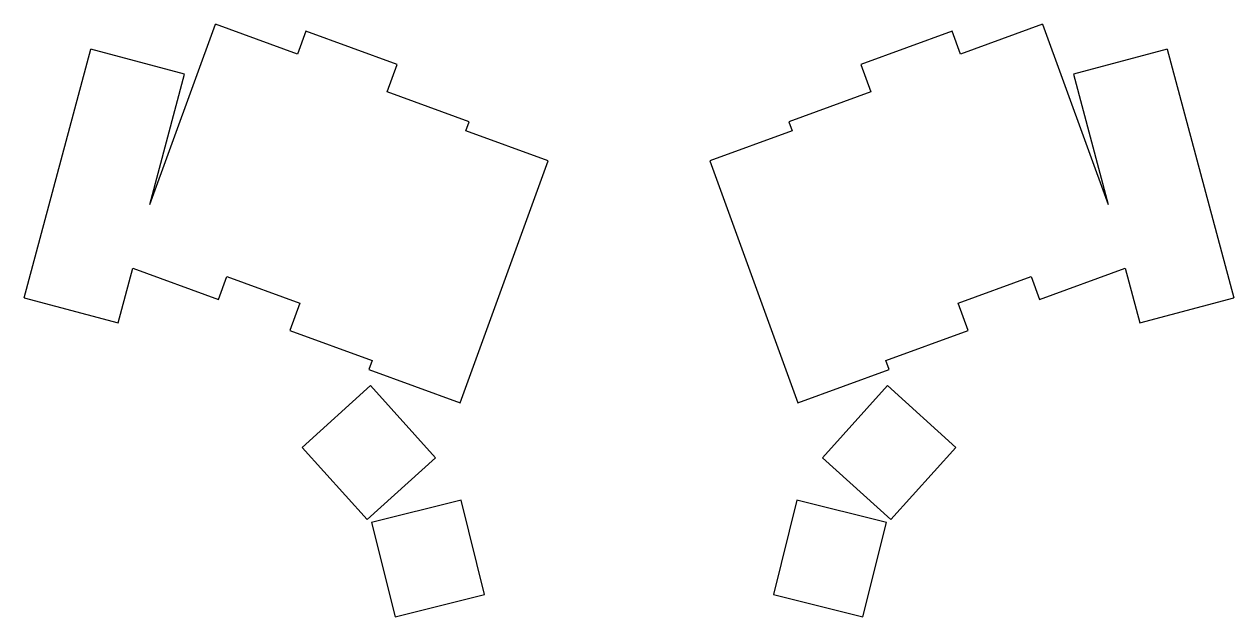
# Model space of a CAD drawing. Header units: millimetres. Extents: x -12 to 237, y -72 to 50.
import ezdxf

# ---------------------------------------------------------------- set-up
doc = ezdxf.new("R2010")
doc.units = ezdxf.units.MM

msp = doc.modelspace()

# ---------------------------------------------------------------- linework, layer by layer
for p, q in [((13.74, 12.65), (27.24, 49.73)), ((44.15, 43.58), (27.24, 49.73)), ((45.86, 48.27), (44.15, 43.58)), ((64.66, 41.43), (45.86, 48.27)), ((178.94, 48.27), (160.14, 41.43)), ((180.65, 43.58), (178.94, 48.27)), ((197.56, 49.73), (180.65, 43.58)), ((197.56, 49.73), (211.06, 12.65)), ((-12.12, -6.59), (1.6, 44.61)), ((20.92, 39.43), (1.6, 44.61)), ((223.2, 44.61), (203.88, 39.43)), ((223.2, 44.61), (236.92, -6.59)), ((62.61, 35.8), (64.66, 41.43)), ((160.14, 41.43), (162.19, 35.8)), ((13.74, 12.65), (20.92, 39.43)), ((203.88, 39.43), (211.06, 12.65)), ((79.52, 29.64), (62.61, 35.8)), ((162.19, 35.8), (145.28, 29.64)), ((78.84, 27.76), (79.52, 29.64)), ((95.75, 21.6), (78.84, 27.76)), ((145.96, 27.76), (129.05, 21.6)), ((145.28, 29.64), (145.96, 27.76)), ((77.62, -28.2), (95.75, 21.6)), ((129.05, 21.6), (147.18, -28.2)), ((7.2, -11.76), (10.23, -0.48)), ((10.23, -0.48), (27.91, -6.91)), ((27.91, -6.91), (29.62, -2.21)), ((29.62, -2.21), (44.65, -7.69)), ((180.15, -7.69), (195.18, -2.21)), ((195.18, -2.21), (196.89, -6.91)), ((196.89, -6.91), (214.57, -0.48)), ((214.57, -0.48), (217.6, -11.76)), ((-12.12, -6.59), (7.2, -11.76)), ((217.6, -11.76), (236.92, -6.59)), ((44.65, -7.69), (42.6, -13.32)), ((182.2, -13.32), (180.15, -7.69)), ((42.6, -13.32), (59.51, -19.48)), ((165.29, -19.48), (182.2, -13.32)), ((59.51, -19.48), (58.83, -21.36)), ((165.97, -21.36), (165.29, -19.48)), ((58.83, -21.36), (77.62, -28.2)), ((147.18, -28.2), (165.97, -21.36)), ((59.2, -24.67), (45.08, -37.39)), ((72.58, -39.54), (59.2, -24.67)), ((165.6, -24.67), (152.22, -39.54)), ((179.72, -37.39), (165.6, -24.67)), ((45.08, -37.39), (58.46, -52.25)), ((58.46, -52.25), (72.58, -39.54)), ((152.22, -39.54), (166.34, -52.25)), ((166.34, -52.25), (179.72, -37.39)), ((77.83, -48.25), (59.4, -52.85)), ((82.67, -67.66), (77.83, -48.25)), ((146.97, -48.25), (142.13, -67.66)), ((165.4, -52.85), (146.97, -48.25)), ((59.4, -52.85), (64.24, -72.26)), ((160.56, -72.26), (165.4, -52.85)), ((64.24, -72.26), (82.67, -67.66)), ((142.13, -67.66), (160.56, -72.26))]:
    msp.add_line(p, q)

doc.saveas('drawing.dxf')
